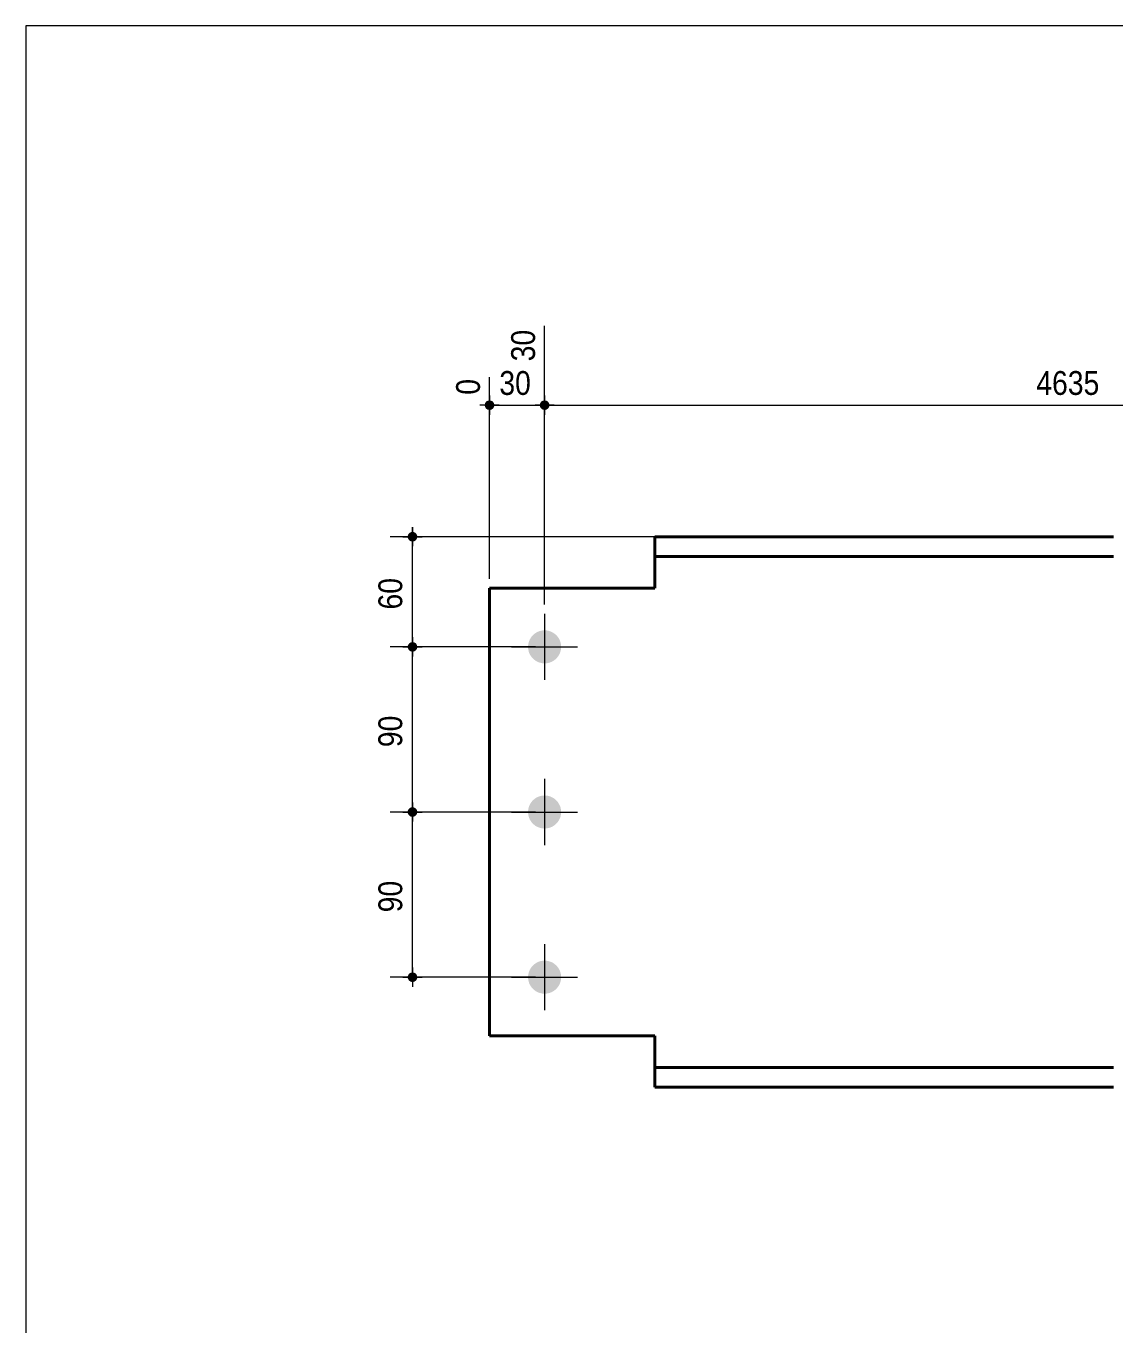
# Model space of a CAD drawing. Header units: millimetres. Extents: x 2 to 410, y 5 to 282.
# Drawn here: x 5 to 123.6, y 140.5 to 282 of the extents above; entities that cross this region are included whole.
import ezdxf

# ---------------------------------------------------------------- set-up
doc = ezdxf.new("R2010")
doc.units = ezdxf.units.MM
for name, color, linetype, lineweight in [('Boulon', 7, 'Continuous', 0), ('Cotation', 7, 'Continuous', 0), ('Feuille dessin', 5, 'Continuous', 0), ('Piece', 2, 'Continuous', 0)]:
    doc.layers.add(name, color=color, linetype=linetype, lineweight=lineweight)
doc.styles.add('ARIAL', font='ARIAL.TTF')

# ---------------------------------------------------------------- blocks, each defined once
blk = doc.blocks.new('*A3')
at = {"layer": 'Boulon'}
for points in [[(63.31, 214.29), (63.31, 214.24), (63.31, 214.2), (63.3, 214.15), (63.3, 214.11), (63.29, 214.07), (63.29, 214.02), (63.28, 213.98), (63.27, 213.94), (63.26, 213.89), (63.25, 213.85), (63.24, 213.81), (63.22, 213.77), (63.21, 213.72), (63.19, 213.68), (63.18, 213.64), (63.16, 213.6), (63.14, 213.56), (63.12, 213.52), (63.1, 213.48), (63.08, 213.44), (63.06, 213.41), (63.03, 213.37), (63.01, 213.33), (62.98, 213.29), (62.96, 213.26), (62.93, 213.22), (62.9, 213.19), (62.88, 213.16), (62.85, 213.12), (62.82, 213.09), (62.79, 213.06), (62.75, 213.03), (62.72, 213), (62.69, 212.97), (62.65, 212.94), (62.62, 212.91), (62.58, 212.89), (62.55, 212.86), (62.51, 212.83), (62.48, 212.81), (62.44, 212.79), (62.4, 212.77), (62.36, 212.74), (62.32, 212.72), (62.28, 212.7), (62.24, 212.69), (62.2, 212.67), (62.16, 212.65), (62.12, 212.64), (62.08, 212.62), (62.04, 212.61), (61.99, 212.6), (61.95, 212.59), (61.91, 212.58), (61.86, 212.57), (61.82, 212.56), (61.78, 212.55), (61.73, 212.54), (61.69, 212.54), (61.65, 212.54), (61.6, 212.53), (61.56, 212.53), (61.51, 212.53), (61.47, 212.53), (61.42, 212.53), (61.38, 212.54), (61.34, 212.54), (61.29, 212.54), (61.25, 212.55), (61.2, 212.56), (61.16, 212.57), (61.12, 212.58), (61.08, 212.59), (61.03, 212.6), (60.99, 212.61), (60.95, 212.62), (60.91, 212.64), (60.86, 212.65), (60.82, 212.67), (60.78, 212.69), (60.74, 212.7), (60.7, 212.72), (60.66, 212.74), (60.63, 212.77), (60.59, 212.79), (60.55, 212.81), (60.51, 212.83), (60.48, 212.86), (60.44, 212.89), (60.41, 212.91), (60.37, 212.94), (60.34, 212.97), (60.3, 213), (60.27, 213.03), (60.24, 213.06), (60.21, 213.09), (60.18, 213.12), (60.15, 213.16), (60.12, 213.19), (60.09, 213.22), (60.07, 213.26), (60.04, 213.29), (60.02, 213.33), (59.99, 213.37), (59.97, 213.41), (59.95, 213.44), (59.93, 213.48), (59.9, 213.52), (59.89, 213.56), (59.87, 213.6), (59.85, 213.64), (59.83, 213.68), (59.82, 213.72), (59.8, 213.77), (59.79, 213.81), (59.78, 213.85), (59.77, 213.89), (59.76, 213.94), (59.75, 213.98), (59.74, 214.02), (59.73, 214.07), (59.73, 214.11), (59.72, 214.15), (59.72, 214.2), (59.71, 214.24), (59.71, 214.29), (59.71, 214.33), (59.71, 214.38), (59.71, 214.42), (59.72, 214.46), (59.72, 214.51), (59.73, 214.55), (59.73, 214.6), (59.74, 214.64), (59.75, 214.68), (59.76, 214.73), (59.77, 214.77), (59.78, 214.81), (59.79, 214.85), (59.8, 214.9), (59.82, 214.94), (59.83, 214.98), (59.85, 215.02), (59.87, 215.06), (59.89, 215.1), (59.9, 215.14), (59.93, 215.18), (59.95, 215.22), (59.97, 215.26), (59.99, 215.29), (60.02, 215.33), (60.04, 215.37), (60.07, 215.4), (60.09, 215.44), (60.12, 215.47), (60.15, 215.51), (60.18, 215.54), (60.21, 215.57), (60.24, 215.6), (60.27, 215.63), (60.3, 215.67), (60.34, 215.69), (60.37, 215.72), (60.41, 215.75), (60.44, 215.78), (60.48, 215.8), (60.51, 215.83), (60.55, 215.85), (60.59, 215.88), (60.63, 215.9), (60.66, 215.92), (60.7, 215.94), (60.74, 215.96), (60.78, 215.98), (60.82, 215.99), (60.86, 216.01), (60.91, 216.03), (60.95, 216.04), (60.99, 216.05), (61.03, 216.07), (61.08, 216.08), (61.12, 216.09), (61.16, 216.1), (61.2, 216.1), (61.25, 216.11), (61.29, 216.12), (61.34, 216.12), (61.38, 216.13), (61.42, 216.13), (61.47, 216.13), (61.51, 216.13), (61.56, 216.13), (61.6, 216.13), (61.65, 216.13), (61.69, 216.12), (61.73, 216.12), (61.78, 216.11), (61.82, 216.1), (61.86, 216.1), (61.91, 216.09), (61.95, 216.08), (61.99, 216.07), (62.04, 216.05), (62.08, 216.04), (62.12, 216.03), (62.16, 216.01), (62.2, 215.99), (62.24, 215.98), (62.28, 215.96), (62.32, 215.94), (62.36, 215.92), (62.4, 215.9), (62.44, 215.88), (62.48, 215.85), (62.51, 215.83), (62.55, 215.8), (62.58, 215.78), (62.62, 215.75), (62.65, 215.72), (62.69, 215.69), (62.72, 215.67), (62.75, 215.63), (62.79, 215.6), (62.82, 215.57), (62.85, 215.54), (62.88, 215.51), (62.9, 215.47), (62.93, 215.44), (62.96, 215.4), (62.98, 215.37), (63.01, 215.33), (63.03, 215.29), (63.06, 215.26), (63.08, 215.22), (63.1, 215.18), (63.12, 215.14), (63.14, 215.1), (63.16, 215.06), (63.18, 215.02), (63.19, 214.98), (63.21, 214.94), (63.22, 214.9), (63.24, 214.85), (63.25, 214.81), (63.26, 214.77), (63.27, 214.73), (63.28, 214.68), (63.29, 214.64), (63.29, 214.6), (63.3, 214.55), (63.3, 214.51), (63.31, 214.46), (63.31, 214.42), (63.31, 214.38), (63.31, 214.33)], [(63.31, 196.29), (63.31, 196.24), (63.31, 196.2), (63.3, 196.15), (63.3, 196.11), (63.29, 196.07), (63.29, 196.02), (63.28, 195.98), (63.27, 195.94), (63.26, 195.89), (63.25, 195.85), (63.24, 195.81), (63.22, 195.77), (63.21, 195.72), (63.19, 195.68), (63.18, 195.64), (63.16, 195.6), (63.14, 195.56), (63.12, 195.52), (63.1, 195.48), (63.08, 195.44), (63.06, 195.41), (63.03, 195.37), (63.01, 195.33), (62.98, 195.29), (62.96, 195.26), (62.93, 195.22), (62.9, 195.19), (62.88, 195.16), (62.85, 195.12), (62.82, 195.09), (62.79, 195.06), (62.75, 195.03), (62.72, 195), (62.69, 194.97), (62.65, 194.94), (62.62, 194.91), (62.58, 194.89), (62.55, 194.86), (62.51, 194.83), (62.48, 194.81), (62.44, 194.79), (62.4, 194.77), (62.36, 194.74), (62.32, 194.72), (62.28, 194.7), (62.24, 194.69), (62.2, 194.67), (62.16, 194.65), (62.12, 194.64), (62.08, 194.62), (62.04, 194.61), (61.99, 194.6), (61.95, 194.59), (61.91, 194.58), (61.86, 194.57), (61.82, 194.56), (61.78, 194.55), (61.73, 194.54), (61.69, 194.54), (61.65, 194.54), (61.6, 194.53), (61.56, 194.53), (61.51, 194.53), (61.47, 194.53), (61.42, 194.53), (61.38, 194.54), (61.34, 194.54), (61.29, 194.54), (61.25, 194.55), (61.2, 194.56), (61.16, 194.57), (61.12, 194.58), (61.08, 194.59), (61.03, 194.6), (60.99, 194.61), (60.95, 194.62), (60.91, 194.64), (60.86, 194.65), (60.82, 194.67), (60.78, 194.69), (60.74, 194.7), (60.7, 194.72), (60.66, 194.74), (60.63, 194.77), (60.59, 194.79), (60.55, 194.81), (60.51, 194.83), (60.48, 194.86), (60.44, 194.89), (60.41, 194.91), (60.37, 194.94), (60.34, 194.97), (60.3, 195), (60.27, 195.03), (60.24, 195.06), (60.21, 195.09), (60.18, 195.12), (60.15, 195.16), (60.12, 195.19), (60.09, 195.22), (60.07, 195.26), (60.04, 195.29), (60.02, 195.33), (59.99, 195.37), (59.97, 195.41), (59.95, 195.44), (59.93, 195.48), (59.9, 195.52), (59.89, 195.56), (59.87, 195.6), (59.85, 195.64), (59.83, 195.68), (59.82, 195.72), (59.8, 195.77), (59.79, 195.81), (59.78, 195.85), (59.77, 195.89), (59.76, 195.94), (59.75, 195.98), (59.74, 196.02), (59.73, 196.07), (59.73, 196.11), (59.72, 196.15), (59.72, 196.2), (59.71, 196.24), (59.71, 196.29), (59.71, 196.33), (59.71, 196.38), (59.71, 196.42), (59.72, 196.46), (59.72, 196.51), (59.73, 196.55), (59.73, 196.6), (59.74, 196.64), (59.75, 196.68), (59.76, 196.73), (59.77, 196.77), (59.78, 196.81), (59.79, 196.85), (59.8, 196.9), (59.82, 196.94), (59.83, 196.98), (59.85, 197.02), (59.87, 197.06), (59.89, 197.1), (59.9, 197.14), (59.93, 197.18), (59.95, 197.22), (59.97, 197.26), (59.99, 197.29), (60.02, 197.33), (60.04, 197.37), (60.07, 197.4), (60.09, 197.44), (60.12, 197.47), (60.15, 197.51), (60.18, 197.54), (60.21, 197.57), (60.24, 197.6), (60.27, 197.63), (60.3, 197.67), (60.34, 197.69), (60.37, 197.72), (60.41, 197.75), (60.44, 197.78), (60.48, 197.8), (60.51, 197.83), (60.55, 197.85), (60.59, 197.88), (60.63, 197.9), (60.66, 197.92), (60.7, 197.94), (60.74, 197.96), (60.78, 197.98), (60.82, 197.99), (60.86, 198.01), (60.91, 198.03), (60.95, 198.04), (60.99, 198.05), (61.03, 198.07), (61.08, 198.08), (61.12, 198.09), (61.16, 198.1), (61.2, 198.1), (61.25, 198.11), (61.29, 198.12), (61.34, 198.12), (61.38, 198.13), (61.42, 198.13), (61.47, 198.13), (61.51, 198.13), (61.56, 198.13), (61.6, 198.13), (61.65, 198.13), (61.69, 198.12), (61.73, 198.12), (61.78, 198.11), (61.82, 198.1), (61.86, 198.1), (61.91, 198.09), (61.95, 198.08), (61.99, 198.07), (62.04, 198.05), (62.08, 198.04), (62.12, 198.03), (62.16, 198.01), (62.2, 197.99), (62.24, 197.98), (62.28, 197.96), (62.32, 197.94), (62.36, 197.92), (62.4, 197.9), (62.44, 197.88), (62.48, 197.85), (62.51, 197.83), (62.55, 197.8), (62.58, 197.78), (62.62, 197.75), (62.65, 197.72), (62.69, 197.69), (62.72, 197.67), (62.75, 197.63), (62.79, 197.6), (62.82, 197.57), (62.85, 197.54), (62.88, 197.51), (62.9, 197.47), (62.93, 197.44), (62.96, 197.4), (62.98, 197.37), (63.01, 197.33), (63.03, 197.29), (63.06, 197.26), (63.08, 197.22), (63.1, 197.18), (63.12, 197.14), (63.14, 197.1), (63.16, 197.06), (63.18, 197.02), (63.19, 196.98), (63.21, 196.94), (63.22, 196.9), (63.24, 196.85), (63.25, 196.81), (63.26, 196.77), (63.27, 196.73), (63.28, 196.68), (63.29, 196.64), (63.29, 196.6), (63.3, 196.55), (63.3, 196.51), (63.31, 196.46), (63.31, 196.42), (63.31, 196.38), (63.31, 196.33)], [(63.31, 178.29), (63.31, 178.24), (63.31, 178.2), (63.3, 178.15), (63.3, 178.11), (63.29, 178.07), (63.29, 178.02), (63.28, 177.98), (63.27, 177.94), (63.26, 177.89), (63.25, 177.85), (63.24, 177.81), (63.22, 177.77), (63.21, 177.72), (63.19, 177.68), (63.18, 177.64), (63.16, 177.6), (63.14, 177.56), (63.12, 177.52), (63.1, 177.48), (63.08, 177.44), (63.06, 177.41), (63.03, 177.37), (63.01, 177.33), (62.98, 177.29), (62.96, 177.26), (62.93, 177.22), (62.9, 177.19), (62.88, 177.16), (62.85, 177.12), (62.82, 177.09), (62.79, 177.06), (62.75, 177.03), (62.72, 177), (62.69, 176.97), (62.65, 176.94), (62.62, 176.91), (62.58, 176.89), (62.55, 176.86), (62.51, 176.83), (62.48, 176.81), (62.44, 176.79), (62.4, 176.77), (62.36, 176.74), (62.32, 176.72), (62.28, 176.7), (62.24, 176.69), (62.2, 176.67), (62.16, 176.65), (62.12, 176.64), (62.08, 176.62), (62.04, 176.61), (61.99, 176.6), (61.95, 176.59), (61.91, 176.58), (61.86, 176.57), (61.82, 176.56), (61.78, 176.55), (61.73, 176.54), (61.69, 176.54), (61.65, 176.54), (61.6, 176.53), (61.56, 176.53), (61.51, 176.53), (61.47, 176.53), (61.42, 176.53), (61.38, 176.54), (61.34, 176.54), (61.29, 176.54), (61.25, 176.55), (61.2, 176.56), (61.16, 176.57), (61.12, 176.58), (61.08, 176.59), (61.03, 176.6), (60.99, 176.61), (60.95, 176.62), (60.91, 176.64), (60.86, 176.65), (60.82, 176.67), (60.78, 176.69), (60.74, 176.7), (60.7, 176.72), (60.66, 176.74), (60.63, 176.77), (60.59, 176.79), (60.55, 176.81), (60.51, 176.83), (60.48, 176.86), (60.44, 176.89), (60.41, 176.91), (60.37, 176.94), (60.34, 176.97), (60.3, 177), (60.27, 177.03), (60.24, 177.06), (60.21, 177.09), (60.18, 177.12), (60.15, 177.16), (60.12, 177.19), (60.09, 177.22), (60.07, 177.26), (60.04, 177.29), (60.02, 177.33), (59.99, 177.37), (59.97, 177.41), (59.95, 177.44), (59.93, 177.48), (59.9, 177.52), (59.89, 177.56), (59.87, 177.6), (59.85, 177.64), (59.83, 177.68), (59.82, 177.72), (59.8, 177.77), (59.79, 177.81), (59.78, 177.85), (59.77, 177.89), (59.76, 177.94), (59.75, 177.98), (59.74, 178.02), (59.73, 178.07), (59.73, 178.11), (59.72, 178.15), (59.72, 178.2), (59.71, 178.24), (59.71, 178.29), (59.71, 178.33), (59.71, 178.38), (59.71, 178.42), (59.72, 178.46), (59.72, 178.51), (59.73, 178.55), (59.73, 178.6), (59.74, 178.64), (59.75, 178.68), (59.76, 178.73), (59.77, 178.77), (59.78, 178.81), (59.79, 178.85), (59.8, 178.9), (59.82, 178.94), (59.83, 178.98), (59.85, 179.02), (59.87, 179.06), (59.89, 179.1), (59.9, 179.14), (59.93, 179.18), (59.95, 179.22), (59.97, 179.26), (59.99, 179.29), (60.02, 179.33), (60.04, 179.37), (60.07, 179.4), (60.09, 179.44), (60.12, 179.47), (60.15, 179.51), (60.18, 179.54), (60.21, 179.57), (60.24, 179.6), (60.27, 179.63), (60.3, 179.67), (60.34, 179.69), (60.37, 179.72), (60.41, 179.75), (60.44, 179.78), (60.48, 179.8), (60.51, 179.83), (60.55, 179.85), (60.59, 179.88), (60.63, 179.9), (60.66, 179.92), (60.7, 179.94), (60.74, 179.96), (60.78, 179.98), (60.82, 179.99), (60.86, 180.01), (60.91, 180.03), (60.95, 180.04), (60.99, 180.05), (61.03, 180.07), (61.08, 180.08), (61.12, 180.09), (61.16, 180.1), (61.2, 180.1), (61.25, 180.11), (61.29, 180.12), (61.34, 180.12), (61.38, 180.13), (61.42, 180.13), (61.47, 180.13), (61.51, 180.13), (61.56, 180.13), (61.6, 180.13), (61.65, 180.13), (61.69, 180.12), (61.73, 180.12), (61.78, 180.11), (61.82, 180.1), (61.86, 180.1), (61.91, 180.09), (61.95, 180.08), (61.99, 180.07), (62.04, 180.05), (62.08, 180.04), (62.12, 180.03), (62.16, 180.01), (62.2, 179.99), (62.24, 179.98), (62.28, 179.96), (62.32, 179.94), (62.36, 179.92), (62.4, 179.9), (62.44, 179.88), (62.48, 179.85), (62.51, 179.83), (62.55, 179.8), (62.58, 179.78), (62.62, 179.75), (62.65, 179.72), (62.69, 179.69), (62.72, 179.67), (62.75, 179.63), (62.79, 179.6), (62.82, 179.57), (62.85, 179.54), (62.88, 179.51), (62.9, 179.47), (62.93, 179.44), (62.96, 179.4), (62.98, 179.37), (63.01, 179.33), (63.03, 179.29), (63.06, 179.26), (63.08, 179.22), (63.1, 179.18), (63.12, 179.14), (63.14, 179.1), (63.16, 179.06), (63.18, 179.02), (63.19, 178.98), (63.21, 178.94), (63.22, 178.9), (63.24, 178.85), (63.25, 178.81), (63.26, 178.77), (63.27, 178.73), (63.28, 178.68), (63.29, 178.64), (63.29, 178.6), (63.3, 178.55), (63.3, 178.51), (63.31, 178.46), (63.31, 178.42), (63.31, 178.38), (63.31, 178.33)]]:
    blk.add_hatch(color=256, dxfattribs=at).paths.add_polyline_path(points, flags=17)
at = {"layer": 'Boulon', "linetype": 'Continuous', "lineweight": 0}
for p, q in [((61.51, 217.93), (61.51, 210.73)), ((57.91, 214.33), (65.11, 214.33)), ((61.51, 199.93), (61.51, 192.73)), ((57.91, 196.33), (65.11, 196.33)), ((61.51, 181.93), (61.51, 174.73)), ((57.91, 178.33), (65.11, 178.33))]:
    blk.add_line(p, q, dxfattribs=at)
blk = doc.blocks.new('*A5')
at = {"layer": 'Piece', "color": 2, "linetype": 'Continuous', "lineweight": 40}
for p, q in [((73.512097, 220.731336), (73.512097, 226.331336)), ((73.512097, 226.331336), (123.512097, 226.331336)), ((123.512097, 224.191336), (73.512097, 224.191336)), ((55.512212, 171.931336), (55.512212, 220.731336)), ((55.512212, 220.731336), (73.512097, 220.731336)), ((55.512212, 171.931336), (73.512097, 171.931336)), ((73.512097, 171.931336), (73.512097, 166.331336)), ((123.512097, 168.471336), (73.512097, 168.471336)), ((73.512097, 166.331336), (123.512097, 166.331336))]:
    blk.add_line(p, q, dxfattribs=at)
blk = doc.blocks.new('*A15')
at = {"layer": 'Feuille dessin', "linetype": 'Continuous', "lineweight": 0}
for p, q in [((405, 282), (5, 282)), ((5, 282), (5, 5))]:
    blk.add_line(p, q, dxfattribs=at)
blk = doc.blocks.new('*A21')
at = {"layer": 'Cotation'}
for points in [[(55.49, 240.15), (55.46, 240.16), (55.44, 240.16), (55.41, 240.16), (55.39, 240.17), (55.36, 240.18), (55.34, 240.18), (55.31, 240.19), (55.29, 240.2), (55.27, 240.21), (55.24, 240.23), (55.22, 240.24), (55.2, 240.26), (55.18, 240.27), (55.16, 240.29), (55.14, 240.31), (55.13, 240.32), (55.11, 240.34), (55.09, 240.36), (55.08, 240.38), (55.07, 240.41), (55.05, 240.43), (55.04, 240.45), (55.03, 240.47), (55.02, 240.5), (55.01, 240.52), (55.01, 240.55), (55, 240.57), (55, 240.6), (54.99, 240.62), (54.99, 240.65), (54.99, 240.67), (54.99, 240.7), (54.99, 240.72), (55, 240.75), (55, 240.77), (55.01, 240.8), (55.01, 240.82), (55.02, 240.85), (55.03, 240.87), (55.04, 240.9), (55.05, 240.92), (55.07, 240.94), (55.08, 240.96), (55.09, 240.98), (55.11, 241), (55.13, 241.02), (55.14, 241.04), (55.16, 241.06), (55.18, 241.08), (55.2, 241.09), (55.22, 241.11), (55.24, 241.12), (55.27, 241.13), (55.29, 241.14), (55.31, 241.15), (55.34, 241.16), (55.36, 241.17), (55.39, 241.18), (55.41, 241.18), (55.44, 241.19), (55.46, 241.19), (55.49, 241.19), (55.51, 241.19), (55.54, 241.19), (55.56, 241.19), (55.59, 241.19), (55.61, 241.18), (55.64, 241.18), (55.66, 241.17), (55.69, 241.16), (55.71, 241.15), (55.73, 241.14), (55.76, 241.13), (55.78, 241.12), (55.8, 241.11), (55.82, 241.09), (55.84, 241.08), (55.86, 241.06), (55.88, 241.04), (55.9, 241.02), (55.91, 241), (55.93, 240.98), (55.94, 240.96), (55.96, 240.94), (55.97, 240.92), (55.98, 240.9), (55.99, 240.87), (56, 240.85), (56.01, 240.82), (56.02, 240.8), (56.02, 240.77), (56.03, 240.75), (56.03, 240.72), (56.03, 240.7), (56.03, 240.67), (56.03, 240.65), (56.03, 240.62), (56.03, 240.6), (56.02, 240.57), (56.02, 240.55), (56.01, 240.52), (56, 240.5), (55.99, 240.47), (55.98, 240.45), (55.97, 240.43), (55.96, 240.41), (55.94, 240.38), (55.93, 240.36), (55.91, 240.34), (55.9, 240.32), (55.88, 240.31), (55.86, 240.29), (55.84, 240.27), (55.82, 240.26), (55.8, 240.24), (55.78, 240.23), (55.76, 240.21), (55.73, 240.2), (55.71, 240.19), (55.69, 240.18), (55.66, 240.18), (55.64, 240.17), (55.61, 240.16), (55.59, 240.16), (55.56, 240.16), (55.54, 240.15), (55.51, 240.15)], [(61.49, 240.15), (61.46, 240.16), (61.44, 240.16), (61.41, 240.16), (61.39, 240.17), (61.36, 240.18), (61.34, 240.18), (61.31, 240.19), (61.29, 240.2), (61.27, 240.21), (61.25, 240.23), (61.22, 240.24), (61.2, 240.26), (61.18, 240.27), (61.16, 240.29), (61.14, 240.31), (61.13, 240.32), (61.11, 240.34), (61.09, 240.36), (61.08, 240.38), (61.07, 240.41), (61.05, 240.43), (61.04, 240.45), (61.03, 240.47), (61.02, 240.5), (61.01, 240.52), (61.01, 240.55), (61, 240.57), (61, 240.6), (61, 240.62), (60.99, 240.65), (60.99, 240.67), (60.99, 240.7), (61, 240.72), (61, 240.75), (61, 240.77), (61.01, 240.8), (61.01, 240.82), (61.02, 240.85), (61.03, 240.87), (61.04, 240.9), (61.05, 240.92), (61.07, 240.94), (61.08, 240.96), (61.09, 240.98), (61.11, 241), (61.13, 241.02), (61.14, 241.04), (61.16, 241.06), (61.18, 241.08), (61.2, 241.09), (61.22, 241.11), (61.25, 241.12), (61.27, 241.13), (61.29, 241.14), (61.31, 241.15), (61.34, 241.16), (61.36, 241.17), (61.39, 241.18), (61.41, 241.18), (61.44, 241.19), (61.46, 241.19), (61.49, 241.19), (61.51, 241.19), (61.54, 241.19), (61.56, 241.19), (61.59, 241.19), (61.61, 241.18), (61.64, 241.18), (61.66, 241.17), (61.69, 241.16), (61.71, 241.15), (61.73, 241.14), (61.76, 241.13), (61.78, 241.12), (61.8, 241.11), (61.82, 241.09), (61.84, 241.08), (61.86, 241.06), (61.88, 241.04), (61.9, 241.02), (61.91, 241), (61.93, 240.98), (61.94, 240.96), (61.96, 240.94), (61.97, 240.92), (61.98, 240.9), (61.99, 240.87), (62, 240.85), (62.01, 240.82), (62.02, 240.8), (62.02, 240.77), (62.03, 240.75), (62.03, 240.72), (62.03, 240.7), (62.03, 240.67), (62.03, 240.65), (62.03, 240.62), (62.03, 240.6), (62.02, 240.57), (62.02, 240.55), (62.01, 240.52), (62, 240.5), (61.99, 240.47), (61.98, 240.45), (61.97, 240.43), (61.96, 240.41), (61.94, 240.38), (61.93, 240.36), (61.91, 240.34), (61.9, 240.32), (61.88, 240.31), (61.86, 240.29), (61.84, 240.27), (61.82, 240.26), (61.8, 240.24), (61.78, 240.23), (61.76, 240.21), (61.73, 240.2), (61.71, 240.19), (61.69, 240.18), (61.66, 240.18), (61.64, 240.17), (61.61, 240.16), (61.59, 240.16), (61.56, 240.16), (61.54, 240.15), (61.51, 240.15)]]:
    blk.add_hatch(color=256, dxfattribs=at).paths.add_polyline_path(points, flags=17)
at = {"layer": 'Cotation', "linetype": 'Continuous', "lineweight": 0}
for p, q in [((61.51, 218.93), (61.51, 249.31)), ((55.51, 221.73), (55.51, 243.74)), ((56.55, 240.67), (54.47, 240.67)), ((55.51, 240.67), (54.47, 240.67)), ((55.51, 241.71), (55.51, 239.63)), ((55.51, 240.67), (61.51, 240.67)), ((62.55, 240.67), (60.47, 240.67)), ((61.51, 241.71), (61.51, 239.63)), ((61.51, 240.67), (62.55, 240.67))]:
    blk.add_line(p, q, dxfattribs=at)
at = {"layer": 'Cotation'}
for p in [(55.51, 240.67), (61.51, 240.67)]:
    blk.add_point(p, dxfattribs=at)
at = {"layer": 'Cotation', "style": 'ARIAL', "width": 0.85}
for s, p in [('30', (60.47, 245.45)), ('0', (54.47, 241.81))]:
    blk.add_text(s, height=2.6, rotation=90.0002, dxfattribs=at).set_placement(p)
blk.add_text('30', height=2.6, dxfattribs=at).set_placement((56.58, 241.79))
blk = doc.blocks.new('*A22')
at = {"layer": 'Cotation'}
for points in [[(61.49, 240.15), (61.46, 240.16), (61.44, 240.16), (61.41, 240.16), (61.39, 240.17), (61.36, 240.18), (61.34, 240.18), (61.31, 240.19), (61.29, 240.2), (61.27, 240.21), (61.25, 240.23), (61.22, 240.24), (61.2, 240.26), (61.18, 240.27), (61.16, 240.29), (61.14, 240.31), (61.13, 240.32), (61.11, 240.34), (61.09, 240.36), (61.08, 240.38), (61.07, 240.41), (61.05, 240.43), (61.04, 240.45), (61.03, 240.47), (61.02, 240.5), (61.01, 240.52), (61.01, 240.55), (61, 240.57), (61, 240.6), (61, 240.62), (60.99, 240.65), (60.99, 240.67), (60.99, 240.7), (61, 240.72), (61, 240.75), (61, 240.77), (61.01, 240.8), (61.01, 240.82), (61.02, 240.85), (61.03, 240.87), (61.04, 240.9), (61.05, 240.92), (61.07, 240.94), (61.08, 240.96), (61.09, 240.98), (61.11, 241), (61.13, 241.02), (61.14, 241.04), (61.16, 241.06), (61.18, 241.08), (61.2, 241.09), (61.22, 241.11), (61.25, 241.12), (61.27, 241.13), (61.29, 241.14), (61.31, 241.15), (61.34, 241.16), (61.36, 241.17), (61.39, 241.18), (61.41, 241.18), (61.44, 241.19), (61.46, 241.19), (61.49, 241.19), (61.51, 241.19), (61.54, 241.19), (61.56, 241.19), (61.59, 241.19), (61.61, 241.18), (61.64, 241.18), (61.66, 241.17), (61.69, 241.16), (61.71, 241.15), (61.73, 241.14), (61.76, 241.13), (61.78, 241.12), (61.8, 241.11), (61.82, 241.09), (61.84, 241.08), (61.86, 241.06), (61.88, 241.04), (61.9, 241.02), (61.91, 241), (61.93, 240.98), (61.94, 240.96), (61.96, 240.94), (61.97, 240.92), (61.98, 240.9), (61.99, 240.87), (62, 240.85), (62.01, 240.82), (62.02, 240.8), (62.02, 240.77), (62.03, 240.75), (62.03, 240.72), (62.03, 240.7), (62.03, 240.67), (62.03, 240.65), (62.03, 240.62), (62.03, 240.6), (62.02, 240.57), (62.02, 240.55), (62.01, 240.52), (62, 240.5), (61.99, 240.47), (61.98, 240.45), (61.97, 240.43), (61.96, 240.41), (61.94, 240.38), (61.93, 240.36), (61.91, 240.34), (61.9, 240.32), (61.88, 240.31), (61.86, 240.29), (61.84, 240.27), (61.82, 240.26), (61.8, 240.24), (61.78, 240.23), (61.76, 240.21), (61.73, 240.2), (61.71, 240.19), (61.69, 240.18), (61.66, 240.18), (61.64, 240.17), (61.61, 240.16), (61.59, 240.16), (61.56, 240.16), (61.54, 240.15), (61.51, 240.15)], [(176.36, 240.15), (176.33, 240.16), (176.31, 240.16), (176.28, 240.16), (176.26, 240.17), (176.23, 240.18), (176.21, 240.18), (176.18, 240.19), (176.16, 240.2), (176.14, 240.21), (176.12, 240.23), (176.09, 240.24), (176.07, 240.26), (176.05, 240.27), (176.03, 240.29), (176.02, 240.31), (176, 240.32), (175.98, 240.34), (175.97, 240.36), (175.95, 240.38), (175.94, 240.41), (175.92, 240.43), (175.91, 240.45), (175.9, 240.47), (175.89, 240.5), (175.89, 240.52), (175.88, 240.55), (175.87, 240.57), (175.87, 240.6), (175.87, 240.62), (175.86, 240.65), (175.86, 240.67), (175.86, 240.7), (175.87, 240.72), (175.87, 240.75), (175.87, 240.77), (175.88, 240.8), (175.89, 240.82), (175.89, 240.85), (175.9, 240.87), (175.91, 240.9), (175.92, 240.92), (175.94, 240.94), (175.95, 240.96), (175.97, 240.98), (175.98, 241), (176, 241.02), (176.02, 241.04), (176.03, 241.06), (176.05, 241.08), (176.07, 241.09), (176.09, 241.11), (176.12, 241.12), (176.14, 241.13), (176.16, 241.14), (176.18, 241.15), (176.21, 241.16), (176.23, 241.17), (176.26, 241.18), (176.28, 241.18), (176.31, 241.19), (176.33, 241.19), (176.36, 241.19), (176.38, 241.19), (176.41, 241.19), (176.43, 241.19), (176.46, 241.19), (176.48, 241.18), (176.51, 241.18), (176.53, 241.17), (176.56, 241.16), (176.58, 241.15), (176.61, 241.14), (176.63, 241.13), (176.65, 241.12), (176.67, 241.11), (176.69, 241.09), (176.71, 241.08), (176.73, 241.06), (176.75, 241.04), (176.77, 241.02), (176.79, 241), (176.8, 240.98), (176.82, 240.96), (176.83, 240.94), (176.84, 240.92), (176.85, 240.9), (176.86, 240.87), (176.87, 240.85), (176.88, 240.82), (176.89, 240.8), (176.89, 240.77), (176.9, 240.75), (176.9, 240.72), (176.9, 240.7), (176.9, 240.67), (176.9, 240.65), (176.9, 240.62), (176.9, 240.6), (176.89, 240.57), (176.89, 240.55), (176.88, 240.52), (176.87, 240.5), (176.86, 240.47), (176.85, 240.45), (176.84, 240.43), (176.83, 240.41), (176.82, 240.38), (176.8, 240.36), (176.79, 240.34), (176.77, 240.32), (176.75, 240.31), (176.73, 240.29), (176.71, 240.27), (176.69, 240.26), (176.67, 240.24), (176.65, 240.23), (176.63, 240.21), (176.61, 240.2), (176.58, 240.19), (176.56, 240.18), (176.53, 240.18), (176.51, 240.17), (176.48, 240.16), (176.46, 240.16), (176.43, 240.16), (176.41, 240.15), (176.38, 240.15)]]:
    blk.add_hatch(color=256, dxfattribs=at).paths.add_polyline_path(points, flags=17)
at = {"layer": 'Cotation', "linetype": 'Continuous', "lineweight": 0}
for p, q in [((61.51, 218.93), (61.51, 249.31)), ((176.38, 218.93), (176.38, 249.53)), ((62.55, 240.67), (60.47, 240.67)), ((61.51, 240.67), (60.47, 240.67)), ((61.51, 241.71), (61.51, 239.63)), ((61.51, 240.67), (176.38, 240.67)), ((177.42, 240.67), (175.34, 240.67)), ((176.38, 241.71), (176.38, 239.63)), ((176.38, 240.67), (177.42, 240.67))]:
    blk.add_line(p, q, dxfattribs=at)
at = {"layer": 'Cotation'}
for p in [(61.51, 240.67), (176.38, 240.67)]:
    blk.add_point(p, dxfattribs=at)
at = {"layer": 'Cotation', "style": 'ARIAL', "width": 0.85}
blk.add_text('4665', height=2.6, rotation=90.0002, dxfattribs=at).set_placement((175.34, 241.81))
blk.add_text('4635', height=2.6, dxfattribs=at).set_placement((115.09, 241.79))
blk = doc.blocks.new('*A26')
at = {"layer": 'Cotation'}
for points in [[(47.09, 195.81), (47.07, 195.81), (47.04, 195.82), (47.02, 195.82), (46.99, 195.83), (46.97, 195.83), (46.94, 195.84), (46.92, 195.85), (46.9, 195.86), (46.87, 195.87), (46.85, 195.89), (46.83, 195.9), (46.81, 195.91), (46.79, 195.93), (46.77, 195.95), (46.75, 195.96), (46.73, 195.98), (46.72, 196), (46.7, 196.02), (46.69, 196.04), (46.67, 196.06), (46.66, 196.09), (46.65, 196.11), (46.64, 196.13), (46.63, 196.16), (46.62, 196.18), (46.61, 196.2), (46.61, 196.23), (46.6, 196.26), (46.6, 196.28), (46.6, 196.31), (46.6, 196.33), (46.6, 196.36), (46.6, 196.38), (46.6, 196.41), (46.61, 196.43), (46.61, 196.46), (46.62, 196.48), (46.63, 196.51), (46.64, 196.53), (46.65, 196.55), (46.66, 196.58), (46.67, 196.6), (46.69, 196.62), (46.7, 196.64), (46.72, 196.66), (46.73, 196.68), (46.75, 196.7), (46.77, 196.72), (46.79, 196.73), (46.81, 196.75), (46.83, 196.76), (46.85, 196.78), (46.87, 196.79), (46.9, 196.8), (46.92, 196.81), (46.94, 196.82), (46.97, 196.83), (46.99, 196.84), (47.02, 196.84), (47.04, 196.85), (47.07, 196.85), (47.09, 196.85), (47.12, 196.85), (47.14, 196.85), (47.17, 196.85), (47.2, 196.85), (47.22, 196.84), (47.25, 196.84), (47.27, 196.83), (47.29, 196.82), (47.32, 196.81), (47.34, 196.8), (47.36, 196.79), (47.39, 196.78), (47.41, 196.76), (47.43, 196.75), (47.45, 196.73), (47.47, 196.72), (47.49, 196.7), (47.5, 196.68), (47.52, 196.66), (47.54, 196.64), (47.55, 196.62), (47.56, 196.6), (47.58, 196.58), (47.59, 196.55), (47.6, 196.53), (47.61, 196.51), (47.62, 196.48), (47.62, 196.46), (47.63, 196.43), (47.63, 196.41), (47.64, 196.38), (47.64, 196.36), (47.64, 196.33), (47.64, 196.31), (47.64, 196.28), (47.63, 196.26), (47.63, 196.23), (47.62, 196.2), (47.62, 196.18), (47.61, 196.16), (47.6, 196.13), (47.59, 196.11), (47.58, 196.09), (47.56, 196.06), (47.55, 196.04), (47.54, 196.02), (47.52, 196), (47.5, 195.98), (47.49, 195.96), (47.47, 195.95), (47.45, 195.93), (47.43, 195.91), (47.41, 195.9), (47.39, 195.89), (47.36, 195.87), (47.34, 195.86), (47.32, 195.85), (47.29, 195.84), (47.27, 195.83), (47.25, 195.83), (47.22, 195.82), (47.2, 195.82), (47.17, 195.81), (47.14, 195.81), (47.12, 195.81)], [(47.09, 177.81), (47.07, 177.81), (47.04, 177.82), (47.02, 177.82), (46.99, 177.83), (46.97, 177.83), (46.94, 177.84), (46.92, 177.85), (46.9, 177.86), (46.87, 177.87), (46.85, 177.89), (46.83, 177.9), (46.81, 177.91), (46.79, 177.93), (46.77, 177.95), (46.75, 177.96), (46.73, 177.98), (46.72, 178), (46.7, 178.02), (46.69, 178.04), (46.67, 178.06), (46.66, 178.09), (46.65, 178.11), (46.64, 178.13), (46.63, 178.16), (46.62, 178.18), (46.61, 178.2), (46.61, 178.23), (46.6, 178.26), (46.6, 178.28), (46.6, 178.31), (46.6, 178.33), (46.6, 178.36), (46.6, 178.38), (46.6, 178.41), (46.61, 178.43), (46.61, 178.46), (46.62, 178.48), (46.63, 178.51), (46.64, 178.53), (46.65, 178.55), (46.66, 178.58), (46.67, 178.6), (46.69, 178.62), (46.7, 178.64), (46.72, 178.66), (46.73, 178.68), (46.75, 178.7), (46.77, 178.72), (46.79, 178.73), (46.81, 178.75), (46.83, 178.76), (46.85, 178.78), (46.87, 178.79), (46.9, 178.8), (46.92, 178.81), (46.94, 178.82), (46.97, 178.83), (46.99, 178.84), (47.02, 178.84), (47.04, 178.85), (47.07, 178.85), (47.09, 178.85), (47.12, 178.85), (47.14, 178.85), (47.17, 178.85), (47.2, 178.85), (47.22, 178.84), (47.25, 178.84), (47.27, 178.83), (47.29, 178.82), (47.32, 178.81), (47.34, 178.8), (47.36, 178.79), (47.39, 178.78), (47.41, 178.76), (47.43, 178.75), (47.45, 178.73), (47.47, 178.72), (47.49, 178.7), (47.5, 178.68), (47.52, 178.66), (47.54, 178.64), (47.55, 178.62), (47.56, 178.6), (47.58, 178.58), (47.59, 178.55), (47.6, 178.53), (47.61, 178.51), (47.62, 178.48), (47.62, 178.46), (47.63, 178.43), (47.63, 178.41), (47.64, 178.38), (47.64, 178.36), (47.64, 178.33), (47.64, 178.31), (47.64, 178.28), (47.63, 178.26), (47.63, 178.23), (47.62, 178.2), (47.62, 178.18), (47.61, 178.16), (47.6, 178.13), (47.59, 178.11), (47.58, 178.09), (47.56, 178.06), (47.55, 178.04), (47.54, 178.02), (47.52, 178), (47.5, 177.98), (47.49, 177.96), (47.47, 177.95), (47.45, 177.93), (47.43, 177.91), (47.41, 177.9), (47.39, 177.89), (47.36, 177.87), (47.34, 177.86), (47.32, 177.85), (47.29, 177.84), (47.27, 177.83), (47.25, 177.83), (47.22, 177.82), (47.2, 177.82), (47.17, 177.81), (47.14, 177.81), (47.12, 177.81)]]:
    blk.add_hatch(color=256, dxfattribs=at).paths.add_polyline_path(points, flags=17)
at = {"layer": 'Cotation', "linetype": 'Continuous', "lineweight": 0}
for p, q in [((47.12, 197.37), (47.12, 195.29)), ((47.12, 196.33), (47.12, 197.37)), ((60.51, 196.33), (44.7, 196.33)), ((46.08, 196.33), (48.16, 196.33)), ((47.12, 178.33), (47.12, 196.33)), ((60.51, 178.33), (44.7, 178.33)), ((46.08, 178.33), (48.16, 178.33)), ((47.12, 179.37), (47.12, 177.29)), ((47.12, 178.33), (47.12, 177.29))]:
    blk.add_line(p, q, dxfattribs=at)
at = {"layer": 'Cotation'}
for p in [(47.12, 196.33), (47.12, 178.33)]:
    blk.add_point(p, dxfattribs=at)
at = {"layer": 'Cotation', "style": 'ARIAL', "width": 0.85}
blk.add_text('90', height=2.6, rotation=90.0002, dxfattribs=at).set_placement((46, 185.4))
blk = doc.blocks.new('*A27')
at = {"layer": 'Cotation'}
for points in [[(47.09, 213.81), (47.07, 213.81), (47.04, 213.82), (47.02, 213.82), (46.99, 213.83), (46.97, 213.83), (46.94, 213.84), (46.92, 213.85), (46.9, 213.86), (46.87, 213.87), (46.85, 213.89), (46.83, 213.9), (46.81, 213.91), (46.79, 213.93), (46.77, 213.95), (46.75, 213.96), (46.73, 213.98), (46.72, 214), (46.7, 214.02), (46.69, 214.04), (46.67, 214.06), (46.66, 214.09), (46.65, 214.11), (46.64, 214.13), (46.63, 214.16), (46.62, 214.18), (46.61, 214.2), (46.61, 214.23), (46.6, 214.26), (46.6, 214.28), (46.6, 214.31), (46.6, 214.33), (46.6, 214.36), (46.6, 214.38), (46.6, 214.41), (46.61, 214.43), (46.61, 214.46), (46.62, 214.48), (46.63, 214.51), (46.64, 214.53), (46.65, 214.55), (46.66, 214.58), (46.67, 214.6), (46.69, 214.62), (46.7, 214.64), (46.72, 214.66), (46.73, 214.68), (46.75, 214.7), (46.77, 214.72), (46.79, 214.73), (46.81, 214.75), (46.83, 214.76), (46.85, 214.78), (46.87, 214.79), (46.9, 214.8), (46.92, 214.81), (46.94, 214.82), (46.97, 214.83), (46.99, 214.84), (47.02, 214.84), (47.04, 214.85), (47.07, 214.85), (47.09, 214.85), (47.12, 214.85), (47.14, 214.85), (47.17, 214.85), (47.2, 214.85), (47.22, 214.84), (47.25, 214.84), (47.27, 214.83), (47.29, 214.82), (47.32, 214.81), (47.34, 214.8), (47.36, 214.79), (47.39, 214.78), (47.41, 214.76), (47.43, 214.75), (47.45, 214.73), (47.47, 214.72), (47.49, 214.7), (47.5, 214.68), (47.52, 214.66), (47.54, 214.64), (47.55, 214.62), (47.56, 214.6), (47.58, 214.58), (47.59, 214.55), (47.6, 214.53), (47.61, 214.51), (47.62, 214.48), (47.62, 214.46), (47.63, 214.43), (47.63, 214.41), (47.64, 214.38), (47.64, 214.36), (47.64, 214.33), (47.64, 214.31), (47.64, 214.28), (47.63, 214.26), (47.63, 214.23), (47.62, 214.2), (47.62, 214.18), (47.61, 214.16), (47.6, 214.13), (47.59, 214.11), (47.58, 214.09), (47.56, 214.06), (47.55, 214.04), (47.54, 214.02), (47.52, 214), (47.5, 213.98), (47.49, 213.96), (47.47, 213.95), (47.45, 213.93), (47.43, 213.91), (47.41, 213.9), (47.39, 213.89), (47.36, 213.87), (47.34, 213.86), (47.32, 213.85), (47.29, 213.84), (47.27, 213.83), (47.25, 213.83), (47.22, 213.82), (47.2, 213.82), (47.17, 213.81), (47.14, 213.81), (47.12, 213.81)], [(47.09, 195.81), (47.07, 195.81), (47.04, 195.82), (47.02, 195.82), (46.99, 195.83), (46.97, 195.83), (46.94, 195.84), (46.92, 195.85), (46.9, 195.86), (46.87, 195.87), (46.85, 195.89), (46.83, 195.9), (46.81, 195.91), (46.79, 195.93), (46.77, 195.95), (46.75, 195.96), (46.73, 195.98), (46.72, 196), (46.7, 196.02), (46.69, 196.04), (46.67, 196.06), (46.66, 196.09), (46.65, 196.11), (46.64, 196.13), (46.63, 196.16), (46.62, 196.18), (46.61, 196.2), (46.61, 196.23), (46.6, 196.26), (46.6, 196.28), (46.6, 196.31), (46.6, 196.33), (46.6, 196.36), (46.6, 196.38), (46.6, 196.41), (46.61, 196.43), (46.61, 196.46), (46.62, 196.48), (46.63, 196.51), (46.64, 196.53), (46.65, 196.55), (46.66, 196.58), (46.67, 196.6), (46.69, 196.62), (46.7, 196.64), (46.72, 196.66), (46.73, 196.68), (46.75, 196.7), (46.77, 196.72), (46.79, 196.73), (46.81, 196.75), (46.83, 196.76), (46.85, 196.78), (46.87, 196.79), (46.9, 196.8), (46.92, 196.81), (46.94, 196.82), (46.97, 196.83), (46.99, 196.84), (47.02, 196.84), (47.04, 196.85), (47.07, 196.85), (47.09, 196.85), (47.12, 196.85), (47.14, 196.85), (47.17, 196.85), (47.2, 196.85), (47.22, 196.84), (47.25, 196.84), (47.27, 196.83), (47.29, 196.82), (47.32, 196.81), (47.34, 196.8), (47.36, 196.79), (47.39, 196.78), (47.41, 196.76), (47.43, 196.75), (47.45, 196.73), (47.47, 196.72), (47.49, 196.7), (47.5, 196.68), (47.52, 196.66), (47.54, 196.64), (47.55, 196.62), (47.56, 196.6), (47.58, 196.58), (47.59, 196.55), (47.6, 196.53), (47.61, 196.51), (47.62, 196.48), (47.62, 196.46), (47.63, 196.43), (47.63, 196.41), (47.64, 196.38), (47.64, 196.36), (47.64, 196.33), (47.64, 196.31), (47.64, 196.28), (47.63, 196.26), (47.63, 196.23), (47.62, 196.2), (47.62, 196.18), (47.61, 196.16), (47.6, 196.13), (47.59, 196.11), (47.58, 196.09), (47.56, 196.06), (47.55, 196.04), (47.54, 196.02), (47.52, 196), (47.5, 195.98), (47.49, 195.96), (47.47, 195.95), (47.45, 195.93), (47.43, 195.91), (47.41, 195.9), (47.39, 195.89), (47.36, 195.87), (47.34, 195.86), (47.32, 195.85), (47.29, 195.84), (47.27, 195.83), (47.25, 195.83), (47.22, 195.82), (47.2, 195.82), (47.17, 195.81), (47.14, 195.81), (47.12, 195.81)]]:
    blk.add_hatch(color=256, dxfattribs=at).paths.add_polyline_path(points, flags=17)
at = {"layer": 'Cotation', "linetype": 'Continuous', "lineweight": 0}
for p, q in [((47.12, 215.37), (47.12, 213.29)), ((47.12, 214.33), (47.12, 215.37)), ((60.51, 214.33), (44.7, 214.33)), ((46.08, 214.33), (48.16, 214.33)), ((47.12, 196.33), (47.12, 214.33)), ((47.12, 197.37), (47.12, 195.29)), ((60.51, 196.33), (44.7, 196.33)), ((46.08, 196.33), (48.16, 196.33)), ((47.12, 196.33), (47.12, 195.29))]:
    blk.add_line(p, q, dxfattribs=at)
at = {"layer": 'Cotation'}
for p in [(47.12, 214.33), (47.12, 196.33)]:
    blk.add_point(p, dxfattribs=at)
at = {"layer": 'Cotation', "style": 'ARIAL', "width": 0.85}
blk.add_text('90', height=2.6, rotation=90.0002, dxfattribs=at).set_placement((46, 203.4))
blk = doc.blocks.new('*A28')
at = {"layer": 'Cotation'}
for points in [[(47.09, 225.81), (47.07, 225.81), (47.04, 225.82), (47.02, 225.82), (46.99, 225.83), (46.97, 225.83), (46.94, 225.84), (46.92, 225.85), (46.9, 225.86), (46.87, 225.87), (46.85, 225.89), (46.83, 225.9), (46.81, 225.91), (46.79, 225.93), (46.77, 225.95), (46.75, 225.96), (46.73, 225.98), (46.72, 226), (46.7, 226.02), (46.69, 226.04), (46.67, 226.06), (46.66, 226.09), (46.65, 226.11), (46.64, 226.13), (46.63, 226.16), (46.62, 226.18), (46.61, 226.2), (46.61, 226.23), (46.6, 226.26), (46.6, 226.28), (46.6, 226.31), (46.6, 226.33), (46.6, 226.36), (46.6, 226.38), (46.6, 226.41), (46.61, 226.43), (46.61, 226.46), (46.62, 226.48), (46.63, 226.51), (46.64, 226.53), (46.65, 226.55), (46.66, 226.58), (46.67, 226.6), (46.69, 226.62), (46.7, 226.64), (46.72, 226.66), (46.73, 226.68), (46.75, 226.7), (46.77, 226.72), (46.79, 226.73), (46.81, 226.75), (46.83, 226.76), (46.85, 226.78), (46.87, 226.79), (46.9, 226.8), (46.92, 226.81), (46.94, 226.82), (46.97, 226.83), (46.99, 226.84), (47.02, 226.84), (47.04, 226.85), (47.07, 226.85), (47.09, 226.85), (47.12, 226.85), (47.14, 226.85), (47.17, 226.85), (47.2, 226.85), (47.22, 226.84), (47.25, 226.84), (47.27, 226.83), (47.29, 226.82), (47.32, 226.81), (47.34, 226.8), (47.36, 226.79), (47.39, 226.78), (47.41, 226.76), (47.43, 226.75), (47.45, 226.73), (47.47, 226.72), (47.49, 226.7), (47.5, 226.68), (47.52, 226.66), (47.54, 226.64), (47.55, 226.62), (47.56, 226.6), (47.58, 226.58), (47.59, 226.55), (47.6, 226.53), (47.61, 226.51), (47.62, 226.48), (47.62, 226.46), (47.63, 226.43), (47.63, 226.41), (47.64, 226.38), (47.64, 226.36), (47.64, 226.33), (47.64, 226.31), (47.64, 226.28), (47.63, 226.26), (47.63, 226.23), (47.62, 226.2), (47.62, 226.18), (47.61, 226.16), (47.6, 226.13), (47.59, 226.11), (47.58, 226.09), (47.56, 226.06), (47.55, 226.04), (47.54, 226.02), (47.52, 226), (47.5, 225.98), (47.49, 225.96), (47.47, 225.95), (47.45, 225.93), (47.43, 225.91), (47.41, 225.9), (47.39, 225.89), (47.36, 225.87), (47.34, 225.86), (47.32, 225.85), (47.29, 225.84), (47.27, 225.83), (47.25, 225.83), (47.22, 225.82), (47.2, 225.82), (47.17, 225.81), (47.14, 225.81), (47.12, 225.81)], [(47.09, 213.81), (47.07, 213.81), (47.04, 213.82), (47.02, 213.82), (46.99, 213.83), (46.97, 213.83), (46.94, 213.84), (46.92, 213.85), (46.9, 213.86), (46.87, 213.87), (46.85, 213.89), (46.83, 213.9), (46.81, 213.91), (46.79, 213.93), (46.77, 213.95), (46.75, 213.96), (46.73, 213.98), (46.72, 214), (46.7, 214.02), (46.69, 214.04), (46.67, 214.06), (46.66, 214.09), (46.65, 214.11), (46.64, 214.13), (46.63, 214.16), (46.62, 214.18), (46.61, 214.2), (46.61, 214.23), (46.6, 214.26), (46.6, 214.28), (46.6, 214.31), (46.6, 214.33), (46.6, 214.36), (46.6, 214.38), (46.6, 214.41), (46.61, 214.43), (46.61, 214.46), (46.62, 214.48), (46.63, 214.51), (46.64, 214.53), (46.65, 214.55), (46.66, 214.58), (46.67, 214.6), (46.69, 214.62), (46.7, 214.64), (46.72, 214.66), (46.73, 214.68), (46.75, 214.7), (46.77, 214.72), (46.79, 214.73), (46.81, 214.75), (46.83, 214.76), (46.85, 214.78), (46.87, 214.79), (46.9, 214.8), (46.92, 214.81), (46.94, 214.82), (46.97, 214.83), (46.99, 214.84), (47.02, 214.84), (47.04, 214.85), (47.07, 214.85), (47.09, 214.85), (47.12, 214.85), (47.14, 214.85), (47.17, 214.85), (47.2, 214.85), (47.22, 214.84), (47.25, 214.84), (47.27, 214.83), (47.29, 214.82), (47.32, 214.81), (47.34, 214.8), (47.36, 214.79), (47.39, 214.78), (47.41, 214.76), (47.43, 214.75), (47.45, 214.73), (47.47, 214.72), (47.49, 214.7), (47.5, 214.68), (47.52, 214.66), (47.54, 214.64), (47.55, 214.62), (47.56, 214.6), (47.58, 214.58), (47.59, 214.55), (47.6, 214.53), (47.61, 214.51), (47.62, 214.48), (47.62, 214.46), (47.63, 214.43), (47.63, 214.41), (47.64, 214.38), (47.64, 214.36), (47.64, 214.33), (47.64, 214.31), (47.64, 214.28), (47.63, 214.26), (47.63, 214.23), (47.62, 214.2), (47.62, 214.18), (47.61, 214.16), (47.6, 214.13), (47.59, 214.11), (47.58, 214.09), (47.56, 214.06), (47.55, 214.04), (47.54, 214.02), (47.52, 214), (47.5, 213.98), (47.49, 213.96), (47.47, 213.95), (47.45, 213.93), (47.43, 213.91), (47.41, 213.9), (47.39, 213.89), (47.36, 213.87), (47.34, 213.86), (47.32, 213.85), (47.29, 213.84), (47.27, 213.83), (47.25, 213.83), (47.22, 213.82), (47.2, 213.82), (47.17, 213.81), (47.14, 213.81), (47.12, 213.81)]]:
    blk.add_hatch(color=256, dxfattribs=at).paths.add_polyline_path(points, flags=17)
at = {"layer": 'Cotation', "linetype": 'Continuous', "lineweight": 0}
for p, q in [((47.12, 227.37), (47.12, 225.29)), ((47.12, 226.33), (47.12, 227.37)), ((74.7, 226.33), (44.7, 226.33)), ((46.08, 226.33), (48.16, 226.33)), ((47.12, 214.33), (47.12, 226.33)), ((47.12, 215.37), (47.12, 213.29)), ((60.51, 214.33), (44.7, 214.33)), ((46.08, 214.33), (48.16, 214.33)), ((47.12, 214.33), (47.12, 213.29))]:
    blk.add_line(p, q, dxfattribs=at)
at = {"layer": 'Cotation'}
for p in [(47.12, 226.33), (47.12, 214.33)]:
    blk.add_point(p, dxfattribs=at)
at = {"layer": 'Cotation', "style": 'ARIAL', "width": 0.85}
blk.add_text('60', height=2.6, rotation=90.0002, dxfattribs=at).set_placement((46, 218.4))

msp = doc.modelspace()

# ---------------------------------------------------------------- block references
at = {"lineweight": 0}
for name in ['*A15', '*A21', '*A22', '*A28', '*A5', '*A3', '*A27', '*A26']:
    msp.add_blockref(name, (0, 0), dxfattribs=at)

doc.saveas('drawing.dxf')
